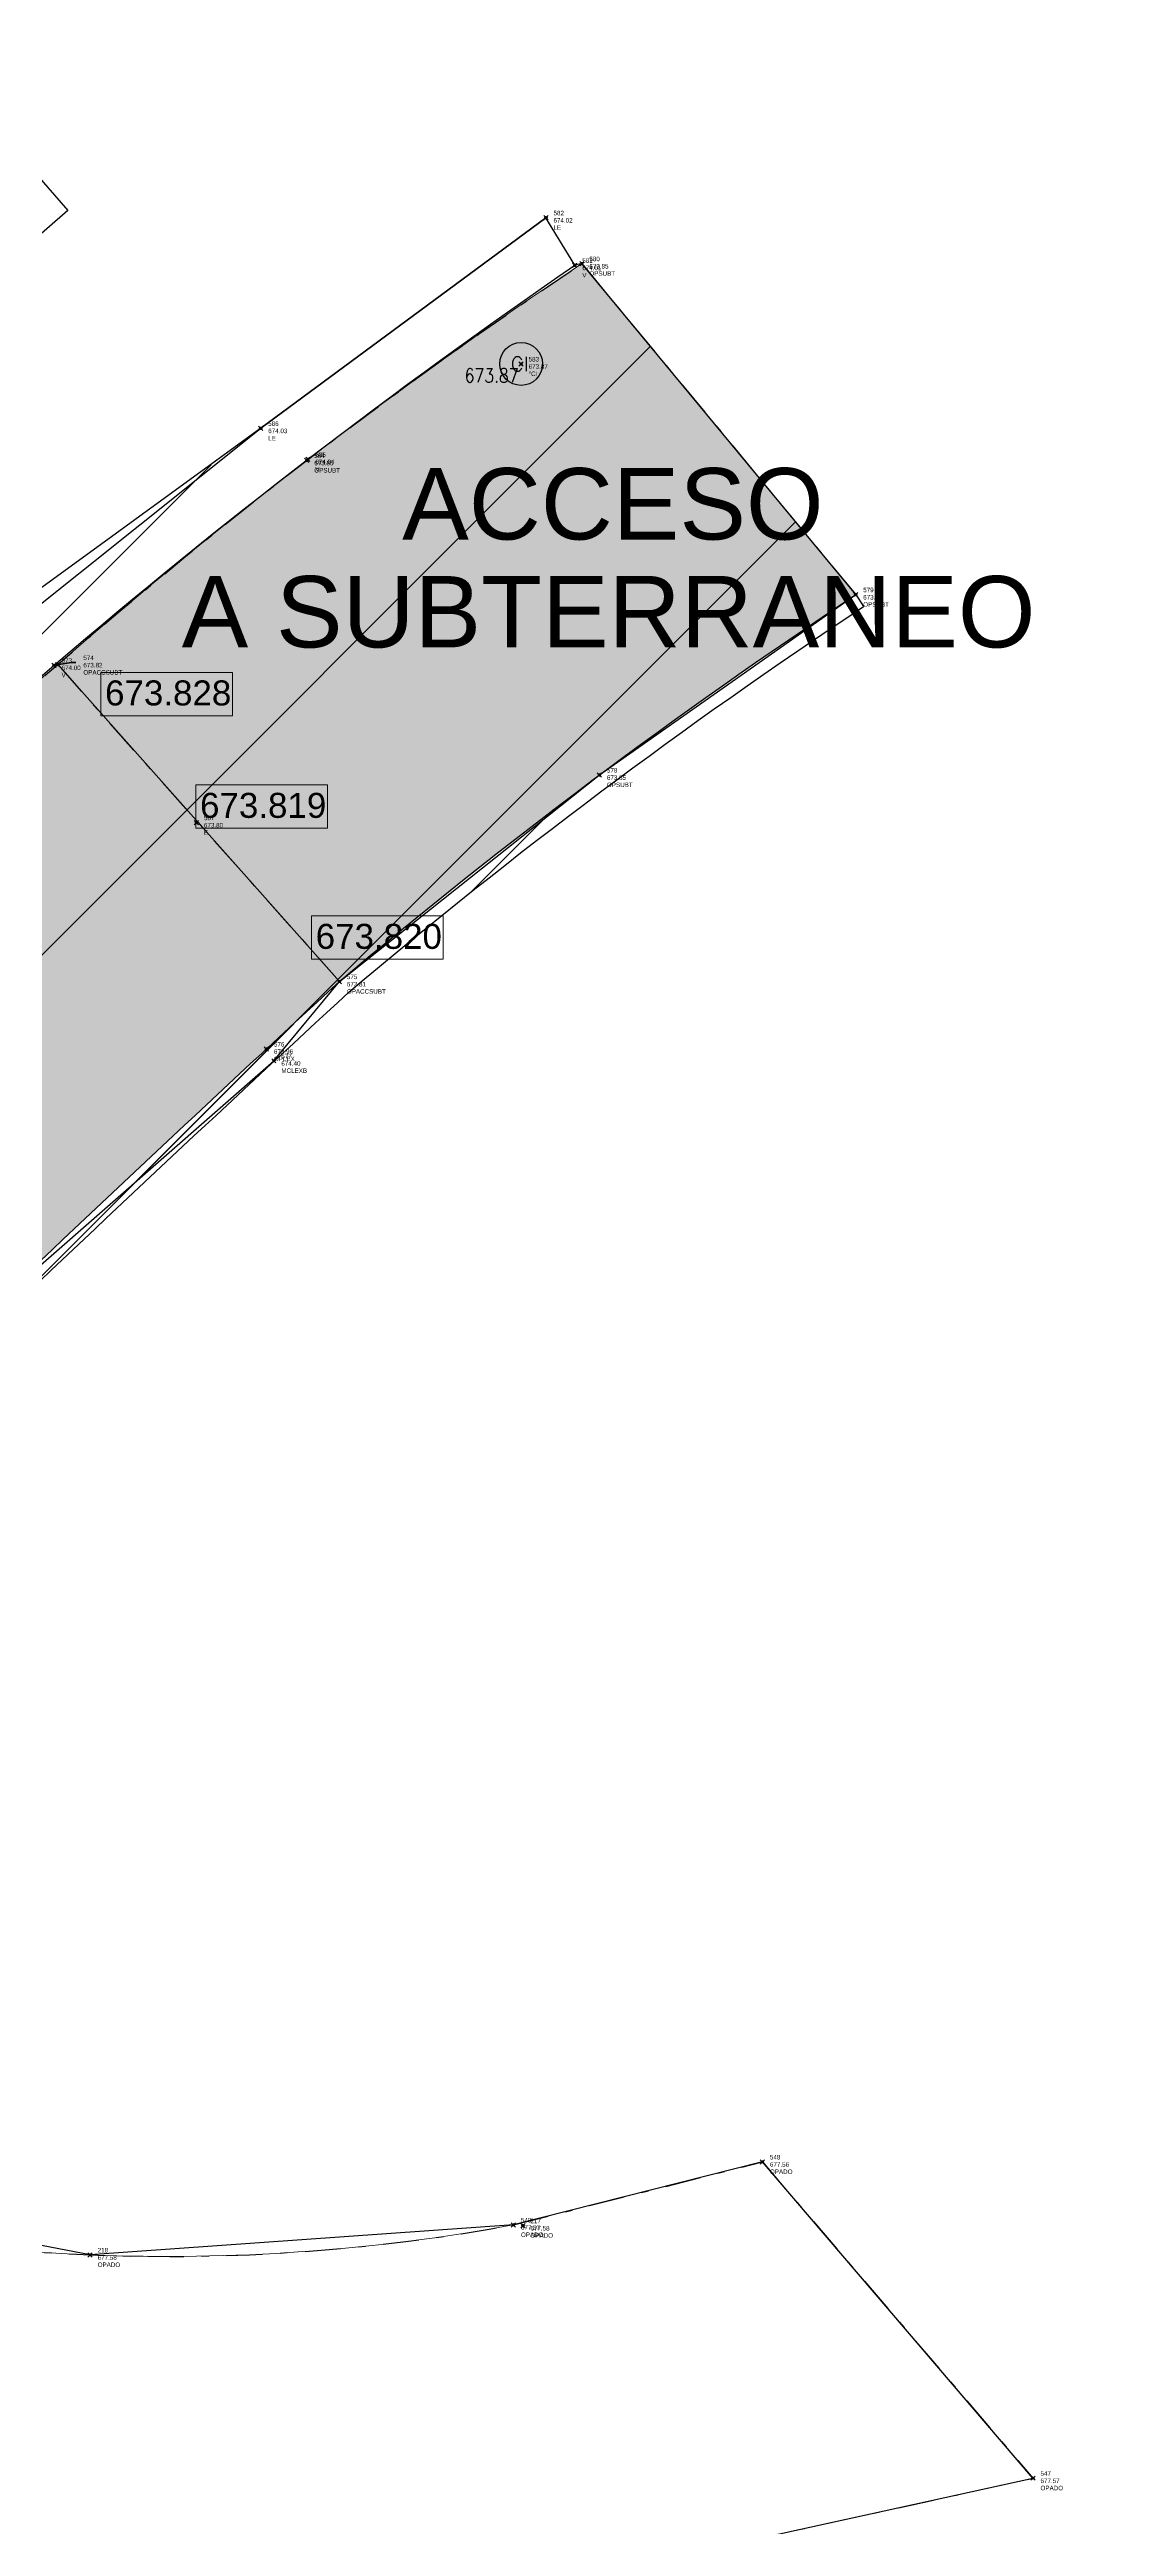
# Model space of a CAD drawing. Extents: x 350769 to 354978, y 6304672 to 6307963.
# Drawn here: x 352622.91 to 352637.88, y 6305518.29 to 6305552.96 of the extents above; entities that cross this region are included whole.
import ezdxf

# ---------------------------------------------------------------- set-up
doc = ezdxf.new("R2010")
doc.units = 0
doc.header["$PDMODE"] = 35
doc.header["$PDSIZE"] = 0.03
doc.linetypes.add('CONTINUOS', pattern=[0])
doc.linetypes.add('JPG_DASHDOT', pattern=[1, 0.5, -0.25, 0, -0.25])
doc.layers.get('0').update_dxf_attribs({"linetype": 'CONTINUOUS'})
for name, color, linetype in [('0-LEVANTAMIENTO 2013.AGO', 3, 'CONTINUOUS'), ('1-COTA NIVELADA', 1, 'CONTINUOUS'), ('1-LINEA DE EDIFICACION', 2, 'CONTINUOUS'), ('1-MURO', 7, 'CONTINUOUS'), ('1-PAVIMENTO', 161, 'CONTINUOUS'), ('1-TEXTOS', 7, 'CONTINUOUS'), ('1-VEREDA', 251, 'CONTINUOUS'), ('2-ACHURADO MURO', 9, 'CONTINUOUS'), ('2-ACHURADO RADIER', 9, 'CONTINUOUS'), ('2-ACHURADO VEREDA', 252, 'CONTINUOUS'), ('C-TOPO - BORDE - 3', 7, 'CONTINUOUS'), ('COTA-BLOCK', 4, 'CONTINUOUS'), ('TOP-URB-SOLERAS', 2, 'JPG_DASHDOT'), ('V-NODE - 2013', 4, 'CONTINUOUS'), ('V-NODE-TEXT 2013', 2, 'CONTINUOUS'), ('Z-CI', 253, 'CONTINUOUS')]:
    doc.layers.add(name, color=color, linetype=linetype)
doc.layers.add('0_ASD_TOPOGRAFIA_ELEMENTOS', color=7, linetype='CONTINUOS', lineweight=5, true_color=0xbdbdbd)
doc.styles.add('A', font='arial.ttf', dxfattribs={"height": 2})
doc.styles.add('ROMANS', font='romans.shx', dxfattribs={"width": 0.65})
doc.dimstyles.get("Standard").update_dxf_attribs({"dimtxt": 0.18, "dimasz": 0.18, "dimexe": 0.18, "dimexo": 0.0625, "dimgap": 0.09, "dimtad": 0, "dimtih": 1, "dimtoh": 1, "dimdec": 4, "dimzin": 0, "dimdsep": 46, "dimtxsty": 'Standard', "dimcen": 0.09, "dimadec": 0, "dimazin": 0, "dimtfac": 1, "dimtdec": 4, "dimtofl": 0, "dimtmove": 0, "dimatfit": 3, "dimfxl": 1, "dimtolj": 1, "dimtzin": 0, "dimarcsym": 0})

# ---------------------------------------------------------------- blocks, each defined once
blk = doc.blocks.new('CI')
at = {"layer": 'Z-CI'}
blk.add_circle((0, 0), 1.2, dxfattribs=at)
at = {"layer": 'Z-CI', "style": 'ROMANS'}
blk.add_text('CI', height=0.8, rotation=360, dxfattribs=at).set_placement((-0.58, -0.4))
blk = doc.blocks.new('*U178', base_point=(352622.969, 6305544.343))
at = {"layer": 'V-NODE - 2013', "lineweight": -2}
blk.add_point((352622.969, 6305544.343), dxfattribs=at)
at = {"layer": 'V-NODE-TEXT 2013', "linetype": 'ByBlock', "char_height": 0.0635}
for s, insert, attachment_point in [('V', (352623.074, 6305544.237), 1), ('573', (352623.074, 6305544.376), 7), ('674.00', (352623.074, 6305544.338), 1)]:
    blk.add_mtext(s, dxfattribs=dict(at, insert=insert, attachment_point=attachment_point))
blk = doc.blocks.new('*U179', base_point=(352630.259, 6305549.942))
at = {"layer": 'V-NODE - 2013', "lineweight": -2}
blk.add_point((352630.259, 6305549.942), dxfattribs=at)
at = {"layer": 'V-NODE-TEXT 2013', "linetype": 'ByBlock', "char_height": 0.0635}
for s, insert, attachment_point in [('581', (352630.364, 6305549.975), 7), ('V', (352630.364, 6305549.836), 1), ('674.01', (352630.364, 6305549.937), 1)]:
    blk.add_mtext(s, dxfattribs=dict(at, insert=insert, attachment_point=attachment_point))
blk = doc.blocks.new('*U180', base_point=(352626.522, 6305547.226))
at = {"layer": 'V-NODE - 2013', "lineweight": -2}
blk.add_point((352626.522, 6305547.226), dxfattribs=at)
at = {"layer": 'V-NODE-TEXT 2013', "linetype": 'ByBlock', "char_height": 0.0635}
for s, insert, attachment_point in [('585', (352626.627, 6305547.259), 7), ('V', (352626.627, 6305547.12), 1), ('674.04', (352626.627, 6305547.221), 1)]:
    blk.add_mtext(s, dxfattribs=dict(at, insert=insert, attachment_point=attachment_point))
blk = doc.blocks.new('*U324', base_point=(352630.604, 6305542.806))
at = {"layer": 'V-NODE - 2013', "lineweight": -2}
blk.add_point((352630.604, 6305542.806), dxfattribs=at)
at = {"layer": 'V-NODE-TEXT 2013', "linetype": 'ByBlock', "char_height": 0.0635}
for s, insert, attachment_point in [('578', (352630.709, 6305542.839), 7), ('673.85', (352630.709, 6305542.801), 1), ('OPSUBT', (352630.709, 6305542.7), 1)]:
    blk.add_mtext(s, dxfattribs=dict(at, insert=insert, attachment_point=attachment_point))
blk = doc.blocks.new('*U325', base_point=(352634.192, 6305545.331))
at = {"layer": 'V-NODE - 2013', "lineweight": -2}
blk.add_point((352634.192, 6305545.331), dxfattribs=at)
at = {"layer": 'V-NODE-TEXT 2013', "linetype": 'ByBlock', "char_height": 0.0635}
for s, insert, attachment_point in [('579', (352634.297, 6305545.364), 7), ('673.86', (352634.297, 6305545.326), 1), ('OPSUBT', (352634.297, 6305545.225), 1)]:
    blk.add_mtext(s, dxfattribs=dict(at, insert=insert, attachment_point=attachment_point))
blk = doc.blocks.new('*U326', base_point=(352630.358, 6305549.965))
at = {"layer": 'V-NODE - 2013', "lineweight": -2}
blk.add_point((352630.358, 6305549.965), dxfattribs=at)
at = {"layer": 'V-NODE-TEXT 2013', "linetype": 'ByBlock', "char_height": 0.0635}
for s, insert, attachment_point in [('580', (352630.463, 6305549.998), 7), ('673.85', (352630.463, 6305549.96), 1), ('OPSUBT', (352630.463, 6305549.859), 1)]:
    blk.add_mtext(s, dxfattribs=dict(at, insert=insert, attachment_point=attachment_point))
blk = doc.blocks.new('*U327', base_point=(352626.507, 6305547.21))
at = {"layer": 'V-NODE - 2013', "lineweight": -2}
blk.add_point((352626.507, 6305547.21), dxfattribs=at)
at = {"layer": 'V-NODE-TEXT 2013', "linetype": 'ByBlock', "char_height": 0.0635}
for s, insert, attachment_point in [('584', (352626.612, 6305547.243), 7), ('673.85', (352626.612, 6305547.205), 1), ('OPSUBT', (352626.612, 6305547.104), 1)]:
    blk.add_mtext(s, dxfattribs=dict(at, insert=insert, attachment_point=attachment_point))
blk = doc.blocks.new('*U328', base_point=(352625.942, 6305538.97))
at = {"layer": 'V-NODE - 2013', "lineweight": -2}
blk.add_point((352625.942, 6305538.97), dxfattribs=at)
at = {"layer": 'V-NODE-TEXT 2013', "linetype": 'ByBlock', "char_height": 0.0635}
for s, insert, attachment_point in [('576', (352626.047, 6305539.003), 7), ('673.96', (352626.047, 6305538.965), 1), ('OPLEX', (352626.047, 6305538.864), 1)]:
    blk.add_mtext(s, dxfattribs=dict(at, insert=insert, attachment_point=attachment_point))
blk = doc.blocks.new('*U337', base_point=(352629.533, 6305522.497))
at = {"layer": 'V-NODE - 2013', "lineweight": -2}
blk.add_point((352629.533, 6305522.497), dxfattribs=at)
at = {"layer": 'V-NODE-TEXT 2013', "linetype": 'ByBlock', "char_height": 0.0635}
for s, insert, attachment_point in [('217', (352629.638, 6305522.53), 7), ('677.58', (352629.638, 6305522.492), 1), ('OPADO', (352629.638, 6305522.391), 1)]:
    blk.add_mtext(s, dxfattribs=dict(at, insert=insert, attachment_point=attachment_point))
blk = doc.blocks.new('*U338', base_point=(352623.474, 6305522.087))
at = {"layer": 'V-NODE - 2013', "lineweight": -2}
blk.add_point((352623.474, 6305522.087), dxfattribs=at)
at = {"layer": 'V-NODE-TEXT 2013', "linetype": 'ByBlock', "char_height": 0.0635}
for s, insert, attachment_point in [('218', (352623.579, 6305522.12), 7), ('677.58', (352623.579, 6305522.082), 1), ('OPADO', (352623.579, 6305521.981), 1)]:
    blk.add_mtext(s, dxfattribs=dict(at, insert=insert, attachment_point=attachment_point))
blk = doc.blocks.new('*U342', base_point=(352636.674, 6305518.961))
at = {"layer": 'V-NODE - 2013', "lineweight": -2}
blk.add_point((352636.674, 6305518.961), dxfattribs=at)
at = {"layer": 'V-NODE-TEXT 2013', "linetype": 'ByBlock', "char_height": 0.0635}
for s, insert, attachment_point in [('547', (352636.779, 6305518.994), 7), ('677.57', (352636.779, 6305518.956), 1), ('OPADO', (352636.779, 6305518.855), 1)]:
    blk.add_mtext(s, dxfattribs=dict(at, insert=insert, attachment_point=attachment_point))
blk = doc.blocks.new('*U343', base_point=(352632.886, 6305523.389))
at = {"layer": 'V-NODE - 2013', "lineweight": -2}
blk.add_point((352632.886, 6305523.389), dxfattribs=at)
at = {"layer": 'V-NODE-TEXT 2013', "linetype": 'ByBlock', "char_height": 0.0635}
for s, insert, attachment_point in [('548', (352632.991, 6305523.422), 7), ('677.56', (352632.991, 6305523.384), 1), ('OPADO', (352632.991, 6305523.283), 1)]:
    blk.add_mtext(s, dxfattribs=dict(at, insert=insert, attachment_point=attachment_point))
blk = doc.blocks.new('*U344', base_point=(352629.4, 6305522.507))
at = {"layer": 'V-NODE - 2013', "lineweight": -2}
blk.add_point((352629.4, 6305522.507), dxfattribs=at)
at = {"layer": 'V-NODE-TEXT 2013', "linetype": 'ByBlock', "char_height": 0.0635}
for s, insert, attachment_point in [('549', (352629.505, 6305522.54), 7), ('677.57', (352629.505, 6305522.502), 1), ('OPADO', (352629.505, 6305522.401), 1)]:
    blk.add_mtext(s, dxfattribs=dict(at, insert=insert, attachment_point=attachment_point))
blk = doc.blocks.new('*U346', base_point=(352626.963, 6305539.914))
at = {"layer": 'V-NODE - 2013', "lineweight": -2}
blk.add_point((352626.963, 6305539.914), dxfattribs=at)
at = {"layer": 'V-NODE-TEXT 2013', "linetype": 'ByBlock', "char_height": 0.0635}
for s, insert, attachment_point in [('575', (352627.068, 6305539.947), 7), ('673.81', (352627.068, 6305539.909), 1), ('OPACCSUBT', (352627.068, 6305539.808), 1)]:
    blk.add_mtext(s, dxfattribs=dict(at, insert=insert, attachment_point=attachment_point))
blk = doc.blocks.new('*U362', base_point=(352626.046, 6305538.804))
at = {"layer": 'V-NODE - 2013', "lineweight": -2}
blk.add_point((352626.046, 6305538.804), dxfattribs=at)
at = {"layer": 'V-NODE-TEXT 2013', "linetype": 'ByBlock', "char_height": 0.0635}
for s, insert, attachment_point in [('577', (352626.151, 6305538.837), 7), ('674.40', (352626.151, 6305538.799), 1), ('MCLEXB', (352626.151, 6305538.698), 1)]:
    blk.add_mtext(s, dxfattribs=dict(at, insert=insert, attachment_point=attachment_point))
blk = doc.blocks.new('*U370', base_point=(352629.856, 6305550.608))
at = {"layer": 'V-NODE - 2013', "lineweight": -2}
blk.add_point((352629.856, 6305550.608), dxfattribs=at)
at = {"layer": 'V-NODE-TEXT 2013', "linetype": 'ByBlock', "char_height": 0.0635}
for s, insert, attachment_point in [('582', (352629.961, 6305550.641), 7), ('674.02', (352629.961, 6305550.603), 1), ('LE', (352629.961, 6305550.502), 1)]:
    blk.add_mtext(s, dxfattribs=dict(at, insert=insert, attachment_point=attachment_point))
blk = doc.blocks.new('*U371', base_point=(352625.862, 6305547.66))
at = {"layer": 'V-NODE - 2013', "lineweight": -2}
blk.add_point((352625.862, 6305547.66), dxfattribs=at)
at = {"layer": 'V-NODE-TEXT 2013', "linetype": 'ByBlock', "char_height": 0.0635}
for s, insert, attachment_point in [('586', (352625.967, 6305547.693), 7), ('674.03', (352625.967, 6305547.655), 1), ('LE', (352625.967, 6305547.554), 1)]:
    blk.add_mtext(s, dxfattribs=dict(at, insert=insert, attachment_point=attachment_point))
blk = doc.blocks.new('*U422', base_point=(352624.962, 6305542.14))
at = {"layer": 'V-NODE - 2013', "lineweight": -2}
blk.add_point((352624.962, 6305542.14), dxfattribs=at)
at = {"layer": 'V-NODE-TEXT 2013', "linetype": 'ByBlock', "char_height": 0.0635}
for s, insert, attachment_point in [('587', (352625.067, 6305542.173), 7), ('673.80', (352625.067, 6305542.135), 1), ('E', (352625.067, 6305542.034), 1)]:
    blk.add_mtext(s, dxfattribs=dict(at, insert=insert, attachment_point=attachment_point))
blk = doc.blocks.new('*U447', base_point=(352629.508, 6305548.561))
at = {"layer": 'V-NODE - 2013', "lineweight": -2}
blk.add_point((352629.508, 6305548.561), dxfattribs=at)
at = {"layer": 'V-NODE-TEXT 2013', "linetype": 'ByBlock', "char_height": 0.0635}
for s, insert, attachment_point in [('583', (352629.613, 6305548.594), 7), ('673.87', (352629.613, 6305548.556), 1), ('°CI', (352629.613, 6305548.455), 1)]:
    blk.add_mtext(s, dxfattribs=dict(at, insert=insert, attachment_point=attachment_point))
blk = doc.blocks.new('*U4417', base_point=(352622.969, 6305544.343))
at = {"layer": 'V-NODE - 2013', "lineweight": -2}
blk.add_point((352622.969, 6305544.343), dxfattribs=at)
at = {"layer": 'V-NODE-TEXT 2013', "linetype": 'ByBlock', "char_height": 0.0635}
for s, insert, attachment_point in [('V', (352623.074, 6305544.237), 1), ('573', (352623.074, 6305544.376), 7), ('674.00', (352623.074, 6305544.338), 1)]:
    blk.add_mtext(s, dxfattribs=dict(at, insert=insert, attachment_point=attachment_point))
blk = doc.blocks.new('*U4418', base_point=(352630.259, 6305549.942))
at = {"layer": 'V-NODE - 2013', "lineweight": -2}
blk.add_point((352630.259, 6305549.942), dxfattribs=at)
at = {"layer": 'V-NODE-TEXT 2013', "linetype": 'ByBlock', "char_height": 0.0635}
for s, insert, attachment_point in [('581', (352630.364, 6305549.975), 7), ('V', (352630.364, 6305549.836), 1), ('674.01', (352630.364, 6305549.937), 1)]:
    blk.add_mtext(s, dxfattribs=dict(at, insert=insert, attachment_point=attachment_point))
blk = doc.blocks.new('*U4419', base_point=(352626.522, 6305547.226))
at = {"layer": 'V-NODE - 2013', "lineweight": -2}
blk.add_point((352626.522, 6305547.226), dxfattribs=at)
at = {"layer": 'V-NODE-TEXT 2013', "linetype": 'ByBlock', "char_height": 0.0635}
for s, insert, attachment_point in [('585', (352626.627, 6305547.259), 7), ('V', (352626.627, 6305547.12), 1), ('674.04', (352626.627, 6305547.221), 1)]:
    blk.add_mtext(s, dxfattribs=dict(at, insert=insert, attachment_point=attachment_point))
blk = doc.blocks.new('*U4570', base_point=(352630.604, 6305542.806))
at = {"layer": 'V-NODE - 2013', "lineweight": -2}
blk.add_point((352630.604, 6305542.806), dxfattribs=at)
at = {"layer": 'V-NODE-TEXT 2013', "linetype": 'ByBlock', "char_height": 0.0635}
for s, insert, attachment_point in [('578', (352630.709, 6305542.839), 7), ('673.85', (352630.709, 6305542.801), 1), ('OPSUBT', (352630.709, 6305542.7), 1)]:
    blk.add_mtext(s, dxfattribs=dict(at, insert=insert, attachment_point=attachment_point))
blk = doc.blocks.new('*U4571', base_point=(352634.192, 6305545.331))
at = {"layer": 'V-NODE - 2013', "lineweight": -2}
blk.add_point((352634.192, 6305545.331), dxfattribs=at)
at = {"layer": 'V-NODE-TEXT 2013', "linetype": 'ByBlock', "char_height": 0.0635}
for s, insert, attachment_point in [('579', (352634.297, 6305545.364), 7), ('673.86', (352634.297, 6305545.326), 1), ('OPSUBT', (352634.297, 6305545.225), 1)]:
    blk.add_mtext(s, dxfattribs=dict(at, insert=insert, attachment_point=attachment_point))
blk = doc.blocks.new('*U4572', base_point=(352630.358, 6305549.965))
at = {"layer": 'V-NODE - 2013', "lineweight": -2}
blk.add_point((352630.358, 6305549.965), dxfattribs=at)
at = {"layer": 'V-NODE-TEXT 2013', "linetype": 'ByBlock', "char_height": 0.0635}
for s, insert, attachment_point in [('580', (352630.463, 6305549.998), 7), ('673.85', (352630.463, 6305549.96), 1), ('OPSUBT', (352630.463, 6305549.859), 1)]:
    blk.add_mtext(s, dxfattribs=dict(at, insert=insert, attachment_point=attachment_point))
blk = doc.blocks.new('*U4573', base_point=(352626.507, 6305547.21))
at = {"layer": 'V-NODE - 2013', "lineweight": -2}
blk.add_point((352626.507, 6305547.21), dxfattribs=at)
at = {"layer": 'V-NODE-TEXT 2013', "linetype": 'ByBlock', "char_height": 0.0635}
for s, insert, attachment_point in [('584', (352626.612, 6305547.243), 7), ('673.85', (352626.612, 6305547.205), 1), ('OPSUBT', (352626.612, 6305547.104), 1)]:
    blk.add_mtext(s, dxfattribs=dict(at, insert=insert, attachment_point=attachment_point))
blk = doc.blocks.new('*U4574', base_point=(352625.942, 6305538.97))
at = {"layer": 'V-NODE - 2013', "lineweight": -2}
blk.add_point((352625.942, 6305538.97), dxfattribs=at)
at = {"layer": 'V-NODE-TEXT 2013', "linetype": 'ByBlock', "char_height": 0.0635}
for s, insert, attachment_point in [('576', (352626.047, 6305539.003), 7), ('673.96', (352626.047, 6305538.965), 1), ('OPLEX', (352626.047, 6305538.864), 1)]:
    blk.add_mtext(s, dxfattribs=dict(at, insert=insert, attachment_point=attachment_point))
blk = doc.blocks.new('*U4583', base_point=(352629.533, 6305522.497))
at = {"layer": 'V-NODE - 2013', "lineweight": -2}
blk.add_point((352629.533, 6305522.497), dxfattribs=at)
at = {"layer": 'V-NODE-TEXT 2013', "linetype": 'ByBlock', "char_height": 0.0635}
for s, insert, attachment_point in [('217', (352629.638, 6305522.53), 7), ('677.58', (352629.638, 6305522.492), 1), ('OPADO', (352629.638, 6305522.391), 1)]:
    blk.add_mtext(s, dxfattribs=dict(at, insert=insert, attachment_point=attachment_point))
blk = doc.blocks.new('*U4584', base_point=(352623.474, 6305522.087))
at = {"layer": 'V-NODE - 2013', "lineweight": -2}
blk.add_point((352623.474, 6305522.087), dxfattribs=at)
at = {"layer": 'V-NODE-TEXT 2013', "linetype": 'ByBlock', "char_height": 0.0635}
for s, insert, attachment_point in [('218', (352623.579, 6305522.12), 7), ('677.58', (352623.579, 6305522.082), 1), ('OPADO', (352623.579, 6305521.981), 1)]:
    blk.add_mtext(s, dxfattribs=dict(at, insert=insert, attachment_point=attachment_point))
blk = doc.blocks.new('*U4588', base_point=(352636.674, 6305518.961))
at = {"layer": 'V-NODE - 2013', "lineweight": -2}
blk.add_point((352636.674, 6305518.961), dxfattribs=at)
at = {"layer": 'V-NODE-TEXT 2013', "linetype": 'ByBlock', "char_height": 0.0635}
for s, insert, attachment_point in [('547', (352636.779, 6305518.994), 7), ('677.57', (352636.779, 6305518.956), 1), ('OPADO', (352636.779, 6305518.855), 1)]:
    blk.add_mtext(s, dxfattribs=dict(at, insert=insert, attachment_point=attachment_point))
blk = doc.blocks.new('*U4589', base_point=(352632.886, 6305523.389))
at = {"layer": 'V-NODE - 2013', "lineweight": -2}
blk.add_point((352632.886, 6305523.389), dxfattribs=at)
at = {"layer": 'V-NODE-TEXT 2013', "linetype": 'ByBlock', "char_height": 0.0635}
for s, insert, attachment_point in [('548', (352632.991, 6305523.422), 7), ('677.56', (352632.991, 6305523.384), 1), ('OPADO', (352632.991, 6305523.283), 1)]:
    blk.add_mtext(s, dxfattribs=dict(at, insert=insert, attachment_point=attachment_point))
blk = doc.blocks.new('*U4590', base_point=(352629.4, 6305522.507))
at = {"layer": 'V-NODE - 2013', "lineweight": -2}
blk.add_point((352629.4, 6305522.507), dxfattribs=at)
at = {"layer": 'V-NODE-TEXT 2013', "linetype": 'ByBlock', "char_height": 0.0635}
for s, insert, attachment_point in [('549', (352629.505, 6305522.54), 7), ('677.57', (352629.505, 6305522.502), 1), ('OPADO', (352629.505, 6305522.401), 1)]:
    blk.add_mtext(s, dxfattribs=dict(at, insert=insert, attachment_point=attachment_point))
blk = doc.blocks.new('*U4592', base_point=(352626.963, 6305539.914))
at = {"layer": 'V-NODE - 2013', "lineweight": -2}
blk.add_point((352626.963, 6305539.914), dxfattribs=at)
at = {"layer": 'V-NODE-TEXT 2013', "linetype": 'ByBlock', "char_height": 0.0635}
for s, insert, attachment_point in [('575', (352627.068, 6305539.947), 7), ('673.81', (352627.068, 6305539.909), 1), ('OPACCSUBT', (352627.068, 6305539.808), 1)]:
    blk.add_mtext(s, dxfattribs=dict(at, insert=insert, attachment_point=attachment_point))
blk = doc.blocks.new('*U4608', base_point=(352626.046, 6305538.804))
at = {"layer": 'V-NODE - 2013', "lineweight": -2}
blk.add_point((352626.046, 6305538.804), dxfattribs=at)
at = {"layer": 'V-NODE-TEXT 2013', "linetype": 'ByBlock', "char_height": 0.0635}
for s, insert, attachment_point in [('577', (352626.151, 6305538.837), 7), ('674.40', (352626.151, 6305538.799), 1), ('MCLEXB', (352626.151, 6305538.698), 1)]:
    blk.add_mtext(s, dxfattribs=dict(at, insert=insert, attachment_point=attachment_point))
blk = doc.blocks.new('*U4616', base_point=(352629.856, 6305550.608))
at = {"layer": 'V-NODE - 2013', "lineweight": -2}
blk.add_point((352629.856, 6305550.608), dxfattribs=at)
at = {"layer": 'V-NODE-TEXT 2013', "linetype": 'ByBlock', "char_height": 0.0635}
for s, insert, attachment_point in [('582', (352629.961, 6305550.641), 7), ('674.02', (352629.961, 6305550.603), 1), ('LE', (352629.961, 6305550.502), 1)]:
    blk.add_mtext(s, dxfattribs=dict(at, insert=insert, attachment_point=attachment_point))
blk = doc.blocks.new('*U4617', base_point=(352625.862, 6305547.66))
at = {"layer": 'V-NODE - 2013', "lineweight": -2}
blk.add_point((352625.862, 6305547.66), dxfattribs=at)
at = {"layer": 'V-NODE-TEXT 2013', "linetype": 'ByBlock', "char_height": 0.0635}
for s, insert, attachment_point in [('586', (352625.967, 6305547.693), 7), ('674.03', (352625.967, 6305547.655), 1), ('LE', (352625.967, 6305547.554), 1)]:
    blk.add_mtext(s, dxfattribs=dict(at, insert=insert, attachment_point=attachment_point))
blk = doc.blocks.new('*U4671', base_point=(352624.962, 6305542.14))
at = {"layer": 'V-NODE - 2013', "lineweight": -2}
blk.add_point((352624.962, 6305542.14), dxfattribs=at)
at = {"layer": 'V-NODE-TEXT 2013', "linetype": 'ByBlock', "char_height": 0.0635}
for s, insert, attachment_point in [('587', (352625.067, 6305542.173), 7), ('673.80', (352625.067, 6305542.135), 1), ('E', (352625.067, 6305542.034), 1)]:
    blk.add_mtext(s, dxfattribs=dict(at, insert=insert, attachment_point=attachment_point))
blk = doc.blocks.new('*U4705', base_point=(352629.508, 6305548.561))
at = {"layer": 'V-NODE - 2013', "lineweight": -2}
blk.add_point((352629.508, 6305548.561), dxfattribs=at)
at = {"layer": 'V-NODE-TEXT 2013', "linetype": 'ByBlock', "char_height": 0.0635}
for s, insert, attachment_point in [('583', (352629.613, 6305548.594), 7), ('673.87', (352629.613, 6305548.556), 1), ('°CI', (352629.613, 6305548.455), 1)]:
    blk.add_mtext(s, dxfattribs=dict(at, insert=insert, attachment_point=attachment_point))
blk = doc.blocks.new('*U345', base_point=(352623.02, 6305544.351))
at = {"layer": 'V-NODE - 2013', "lineweight": -2}
blk.add_point((352623.02, 6305544.351), dxfattribs=at)
at = {"layer": 'V-NODE-TEXT 2013', "linetype": 'ByBlock', "char_height": 0.0635}
for s, insert, attachment_point in [('574', (352623.379, 6305544.414), 7), ('OPACCSUBT', (352623.379, 6305544.275), 1), ('673.82', (352623.379, 6305544.376), 1)]:
    blk.add_mtext(s, dxfattribs=dict(at, insert=insert, attachment_point=attachment_point))
at = {"layer": 'V-NODE-TEXT 2013', "linetype": 'ByBlock'}
blk.add_leader([(352623.034, 6305544.353), (352623.212, 6305544.381), (352623.275, 6305544.381)], dimstyle='Standard', override={"dimscale": 1, "dimasz": 0.0625, "dimclrd": 256, "dimlwd": 65535}, dxfattribs=at)
blk = doc.blocks.new('*U4591', base_point=(352623.02, 6305544.351))
at = {"layer": 'V-NODE - 2013', "lineweight": -2}
blk.add_point((352623.02, 6305544.351), dxfattribs=at)
at = {"layer": 'V-NODE-TEXT 2013', "linetype": 'ByBlock', "char_height": 0.0635}
for s, insert, attachment_point in [('574', (352623.379, 6305544.414), 7), ('OPACCSUBT', (352623.379, 6305544.275), 1), ('673.82', (352623.379, 6305544.376), 1)]:
    blk.add_mtext(s, dxfattribs=dict(at, insert=insert, attachment_point=attachment_point))
at = {"layer": 'V-NODE-TEXT 2013', "linetype": 'ByBlock'}
blk.add_leader([(352623.034, 6305544.353), (352623.212, 6305544.381), (352623.275, 6305544.381)], dimstyle='Standard', override={"dimscale": 1, "dimasz": 0.0625, "dimclrd": 256, "dimlwd": 65535}, dxfattribs=at)
blk = doc.blocks.new('TOPOGRAFIA')
at = {"layer": '1-LINEA DE EDIFICACION', "true_color": 0xbdbdbd}
h = blk.add_hatch(dxfattribs=at)
h.set_pattern_fill('ANSI31', color=9, scale=0.5)
h.set_pattern_definition([(45, (38000, -3000), (-1.12253201513, 1.12253201513), [])])
h.paths.add_polyline_path([(390729.928, 6302527.466), (390731.18, 6302530.418), (390732.103, 6302532.8), (390733.481, 6302536.843), (390734.336, 6302539.708), (390721.512, 6302547.801), (390706.978, 6302544.048), (390698.223, 6302541.424), (390695.338, 6302540.499), (390687.797, 6302537.93), (390665.304, 6302528.744), (390637.663, 6302511.802, 0.006267), (390633.66, 6302508.665, 0.018639), (390628.451, 6302504.306, 0.0083), (390623.24, 6302499.537, 0.150201), (390620.644, 6302495.91, 0.113046), (390620.422, 6302493.65, 0.139735), (390621.83, 6302490.308, 0.216425), (390626.155, 6302488.148, 0.107166), (390629.248, 6302488.7, -0.011808), (390646.277, 6302498.327, -0.029047), (390684.739, 6302516.164, -0.00829), (390694.531, 6302519.845, -0.093857), (390702.995, 6302520.829), (390714.362, 6302517.291), (390715.631, 6302516.997, 0.217916), (390724.509, 6302519.241, 0.095657), (390727.936, 6302523.282), (390728.932, 6302525.356)])
at = {"layer": '2-ACHURADO MURO', "lineweight": 0, "true_color": 0xbdbdbd}
h = blk.add_hatch(dxfattribs=at)
h.set_pattern_fill('ANSI31', color=9)
h.set_pattern_definition([(45, (38000, -3000), (-2.2450640303, 2.2450640303), [])])
h.paths.add_polyline_path([(390626.963, 6302539.914, 0.004133), (390622.023, 6302535.286, 0.041662), (390615.437, 6302527.33), (390613.822, 6302524.987), (390613.994, 6302524.883), (390615.601, 6302527.216, -0.041646), (390622.163, 6302535.144, -0.004129), (390627.095, 6302539.764, -0.029004), (390634.302, 6302545.164), (390634.192, 6302545.331, 0.029018)])
at = {"layer": '2-ACHURADO RADIER', "lineweight": 0, "true_color": 0xbdbdbd}
h = blk.add_hatch(color=9, dxfattribs=at)
h.dxf.hatch_style = 1
h.paths.add_polyline_path([(390634.192, 6302545.331), (390630.358, 6302549.965, 0.032899), (390623.02, 6302544.351), (390626.963, 6302539.914, -0.029018)])
h = blk.add_hatch(color=9, dxfattribs=at)
h.dxf.hatch_style = 1
h.paths.add_polyline_path([(390626.963, 6302539.914), (390623.02, 6302544.351, 0.029623), (390616.979, 6302538.624, 0.033202), (390609.655, 6302529.504), (390608.849, 6302528.286, -0.001453), (390613.677, 6302525.077, 0.002158), (390613.822, 6302524.987), (390615.437, 6302527.33, -0.041662), (390622.023, 6302535.286, -0.004133)])
at = {"layer": '1-COTA NIVELADA', "color": 9, "lineweight": 0, "true_color": 0xbdbdbd}
for points in [[(390623.625, 6302544.241), (390625.468, 6302544.241), (390625.468, 6302543.635), (390623.625, 6302543.635)], [(390624.954, 6302542.667), (390626.798, 6302542.667), (390626.798, 6302542.06), (390624.954, 6302542.06)], [(390626.574, 6302540.833), (390628.418, 6302540.833), (390628.418, 6302540.226), (390626.574, 6302540.226)]]:
    blk.add_lwpolyline(points, close=True, dxfattribs=at)
at = {"layer": '1-LINEA DE EDIFICACION', "color": 9, "lineweight": 0, "true_color": 0xbdbdbd}
for p, q in [((390625.862, 6302547.66), (390629.856, 6302550.608)), ((390622.477, 6302544.954), (390625.862, 6302547.66))]:
    blk.add_line(p, q, dxfattribs=at)
at = {"layer": '1-LINEA DE EDIFICACION', "color": 9, "lineweight": 0, "true_color": 0xbdbdbd, "flags": 128}
blk.add_lwpolyline([(390621.483, 6302552.638), (390623.164, 6302550.709), (390618.856, 6302546.954)], dxfattribs=at)
at = {"layer": '1-MURO', "color": 9, "lineweight": 0, "true_color": 0xbdbdbd}
blk.add_line((390634.192, 6302545.331), (390634.302, 6302545.164), dxfattribs=at)
at = {"layer": '1-MURO', "color": 9, "lineweight": 0, "true_color": 0xbdbdbd, "flags": 128}
for points in [[(390613.822, 6302524.987), (390615.437, 6302527.33, -0.041662), (390622.023, 6302535.286, -0.004133), (390626.963, 6302539.914, -0.029018), (390634.192, 6302545.331)], [(390613.994, 6302524.883), (390615.601, 6302527.216, -0.041646), (390622.163, 6302535.144, -0.004129), (390627.095, 6302539.764, -0.029004), (390634.302, 6302545.164)]]:
    blk.add_lwpolyline(points, format="xyb", dxfattribs=at)
at = {"layer": '1-PAVIMENTO', "color": 9, "lineweight": 0, "true_color": 0xbdbdbd}
for p, q in [((390630.358, 6302549.965), (390634.192, 6302545.331)), ((390623.02, 6302544.351), (390626.963, 6302539.914))]:
    blk.add_line(p, q, dxfattribs=at)
at = {"layer": '1-PAVIMENTO', "color": 9, "lineweight": 0, "true_color": 0xbdbdbd, "flags": 128}
for points in [[(390609.655, 6302529.504, -0.033202), (390616.979, 6302538.624, -0.029623), (390623.02, 6302544.351, -0.032899), (390630.358, 6302549.965, -3.682451)], [(390613.822, 6302524.987, 0.129346), (390623.474, 6302522.087, 0.05557), (390629.4, 6302522.507)]]:
    blk.add_lwpolyline(points, format="xyb", dxfattribs=at)
for points in [[(390629.4, 6302522.507), (390632.886, 6302523.389)], [(390632.886, 6302523.389), (390636.674, 6302518.961)], [(390627.391, 6302516.472), (390630.852, 6302517.681), (390636.674, 6302518.961)]]:
    blk.add_lwpolyline(points, dxfattribs=at)
at = {"layer": '1-VEREDA', "color": 9, "lineweight": 0, "true_color": 0xbdbdbd, "flags": 128}
blk.add_lwpolyline([(390609.612, 6302529.512, -0.032677), (390616.981, 6302538.692, -0.02437), (390622.969, 6302544.343, -0.026602), (390630.259, 6302549.942, -21.071021)], format="xyb", dxfattribs=at)
at = {"layer": 'C-TOPO - BORDE - 3', "color": 9, "true_color": 0xbdbdbd, "elevation": 679.37, "flags": 128}
blk.add_lwpolyline([(390630.852, 6302517.681), (390636.674, 6302518.961), (390632.886, 6302523.389), (390629.4, 6302522.507), (390623.474, 6302522.087), (390617.479, 6302523.236), (390613.99, 6302524.897), (390615.437, 6302527.33), (390617.893, 6302530.62), (390622.023, 6302535.286), (390626.046, 6302538.804), (390626.963, 6302539.914), (390630.604, 6302542.806), (390634.192, 6302545.331), (390630.358, 6302549.965), (390630.259, 6302549.942), (390629.856, 6302550.608), (390625.862, 6302547.66), (390622.337, 6302545.095), (390621.429, 6302546.062), (390621.251, 6302546.226), (390613.567, 6302555.43)], dxfattribs=at)
at = {"color": 9, "lineweight": 0, "true_color": 0xbdbdbd}
for name, p in [('*U4616', (390629.856, 6302550.608)), ('*U4572', (390630.358, 6302549.965)), ('*U4418', (390630.259, 6302549.942)), ('*U4705', (390629.508, 6302548.561)), ('*U4617', (390625.862, 6302547.66)), ('*U4573', (390626.507, 6302547.21)), ('*U4419', (390626.522, 6302547.226)), ('*U4571', (390634.192, 6302545.331)), ('*U4417', (390622.969, 6302544.343)), ('*U4591', (390623.02, 6302544.351)), ('*U4570', (390630.604, 6302542.806)), ('*U4671', (390624.962, 6302542.14)), ('*U4592', (390626.963, 6302539.914)), ('*U4574', (390625.942, 6302538.97)), ('*U4608', (390626.046, 6302538.804)), ('*U4589', (390632.886, 6302523.389)), ('*U4590', (390629.4, 6302522.507)), ('*U4583', (390629.533, 6302522.497)), ('*U4584', (390623.474, 6302522.087)), ('*U4588', (390636.674, 6302518.961))]:
    blk.add_blockref(name, p, dxfattribs=at)
at = {"layer": 'Z-CI', "color": 9, "lineweight": 0, "true_color": 0xbdbdbd, "xscale": 0.25, "yscale": 0.25, "zscale": 0.25}
blk.add_blockref('CI', (390629.508, 6302548.561), dxfattribs=at)
at = {"layer": '1-COTA NIVELADA', "color": 9, "lineweight": 0, "true_color": 0xbdbdbd, "style": 'A'}
for s, p in [('673.828', (390623.683, 6302543.78)), ('673.819', (390625.013, 6302542.206)), ('673.820', (390626.632, 6302540.372))]:
    blk.add_text(s, height=0.35, dxfattribs=at).set_placement(p)
at = {"layer": '1-TEXTOS', "color": 9, "lineweight": 0, "true_color": 0xbdbdbd, "style": 'A'}
for s, p in [('ACCESO', (390627.843, 6302546.103)), ('A SUBTERRANEO', (390624.756, 6302544.592))]:
    blk.add_text(s, height=1, dxfattribs=at).set_placement(p)
at = {"layer": 'COTA-BLOCK', "color": 9, "lineweight": 0, "true_color": 0xbdbdbd, "style": 'ROMANS', "width": 0.8}
blk.add_text(' 673.87', height=0.2, dxfattribs=at).set_placement((390628.608, 6302548.299))

msp = doc.modelspace()

# ---------------------------------------------------------------- hatches: boundary and pattern name
at = {"layer": '0-LEVANTAMIENTO 2013.AGO'}
h = msp.add_hatch(dxfattribs=at)
h.set_pattern_fill('ANSI31', color=256)
h.paths.add_polyline_path([(352622.023, 6305535.286), (352626.046, 6305538.804), (352626.963, 6305539.914), (352634.03, 6305545.527), (352630.358, 6305549.965), (352628.354, 6305549.499), (352622.268, 6305545.008), (352610.913, 6305558.609), (352607.838, 6305555.875), (352602.792, 6305550.768), (352599.729, 6305547.296), (352598.456, 6305545.655), (352605.453, 6305541.805), (352602.222, 6305538.721), (352608.766, 6305533.78), (352608.857, 6305528.43), (352613.996, 6305524.907), (352616.371, 6305528.901)])
at = {"layer": '1-LINEA DE EDIFICACION'}
h = msp.add_hatch(dxfattribs=at)
h.set_pattern_fill('ANSI31', color=256, scale=0.5)
h.paths.add_polyline_path([(352729.928, 6305527.466), (352731.18, 6305530.418), (352732.103, 6305532.8), (352733.481, 6305536.843), (352734.336, 6305539.708), (352721.512, 6305547.801), (352706.978, 6305544.048), (352698.223, 6305541.424), (352695.338, 6305540.499), (352687.797, 6305537.93), (352665.304, 6305528.744), (352637.663, 6305511.802, 0.006267), (352633.66, 6305508.665, 0.018639), (352628.451, 6305504.306, 0.0083), (352623.24, 6305499.537, 0.150201), (352620.644, 6305495.91, 0.113046), (352620.422, 6305493.65, 0.139735), (352621.83, 6305490.308, 0.216425), (352626.155, 6305488.148, 0.107166), (352629.248, 6305488.7, -0.011808), (352646.277, 6305498.327, -0.029047), (352684.739, 6305516.164, -0.00829), (352694.531, 6305519.845, -0.093857), (352702.995, 6305520.829), (352714.362, 6305517.291), (352715.631, 6305516.997, 0.217916), (352724.509, 6305519.241, 0.095657), (352727.936, 6305523.282), (352728.932, 6305525.356)])
at = {"layer": '2-ACHURADO MURO'}
h = msp.add_hatch(dxfattribs=at)
h.set_pattern_fill('ANSI31', color=256)
h.paths.add_polyline_path([(352626.963, 6305539.914, 0.004133), (352622.023, 6305535.286, 0.041662), (352615.437, 6305527.33), (352613.822, 6305524.987), (352613.994, 6305524.883), (352615.601, 6305527.216, -0.041646), (352622.163, 6305535.144, -0.004129), (352627.095, 6305539.764, -0.029004), (352634.302, 6305545.164), (352634.192, 6305545.331, 0.029018)])
at = {"layer": '2-ACHURADO RADIER'}
h = msp.add_hatch(color=256, dxfattribs=at)
h.dxf.hatch_style = 1
h.paths.add_polyline_path([(352634.192, 6305545.331), (352630.358, 6305549.965, 0.032899), (352623.02, 6305544.351), (352626.963, 6305539.914, -0.029018)])
h = msp.add_hatch(color=256, dxfattribs=at)
h.dxf.hatch_style = 1
h.paths.add_polyline_path([(352626.963, 6305539.914), (352623.02, 6305544.351, 0.029623), (352616.979, 6305538.624, 0.033202), (352609.655, 6305529.504), (352608.849, 6305528.286, -0.001453), (352613.677, 6305525.077, 0.002158), (352613.822, 6305524.987), (352615.437, 6305527.33, -0.041662), (352622.023, 6305535.286, -0.004133)])
at = {"layer": '2-ACHURADO VEREDA'}
h = msp.add_hatch(dxfattribs=at)
h.set_pattern_fill('ANSI32', color=256, scale=0.09)
h.paths.add_polyline_path([(352778.513, 6305530.641), (352778.682, 6305530.165, 0.30076), (352781.877, 6305535.88), (352781.417, 6305539.545), (352780.967, 6305539.483), (352779.696, 6305548.344), (352778.207, 6305548.171), (352779.429, 6305539.404), (352778.4, 6305538.745), (352779.051, 6305534.166), (352777.12, 6305533.349), (352776.949, 6305533.635), (352767.175, 6305529.661), (352757.695, 6305525.376), (352748.002, 6305520.893), (352737.888, 6305516.144), (352730.032, 6305512.591), (352725.232, 6305511.131), (352711.741, 6305505.751), (352701.822, 6305501.812), (352688.808, 6305496.674), (352675.378, 6305491.326), (352662.77, 6305486.309), (352650.76, 6305481.531), (352641.08, 6305477.675), (352632.611, 6305474.335), (352623.668, 6305470.801), (352617.537, 6305468.424), (352605.764, 6305463.41), (352608.355, 6305461.211), (352618.346, 6305465.146), (352624.871, 6305467.668), (352633.825, 6305471.211), (352642.415, 6305474.593), (352652.307, 6305478.512), (352664.168, 6305483.169), (352676.565, 6305488.051), (352690.331, 6305493.466), (352703.095, 6305498.55), (352713.345, 6305502.582), (352726.41, 6305507.725), (352731.324, 6305509.731), (352740.236, 6305513.341), (352747.826, 6305516.788), (352758.93, 6305522.123), (352768.406, 6305526.356)])

# ---------------------------------------------------------------- linework, layer by layer
at = {"layer": '0-LEVANTAMIENTO 2013.AGO'}
msp.add_lwpolyline([(352622.023, 6305535.286), (352626.046, 6305538.804), (352626.963, 6305539.914), (352626.963, 6305539.914), (352630.604, 6305542.806), (352634.192, 6305545.331), (352630.358, 6305549.965), (352630.259, 6305549.942), (352629.856, 6305550.608), (352625.862, 6305547.66), (352622.337, 6305545.095)], dxfattribs=at)
at = {"layer": '1-LINEA DE EDIFICACION'}
for p, q in [((352625.862, 6305547.66), (352629.856, 6305550.608)), ((352622.477, 6305544.954), (352625.862, 6305547.66))]:
    msp.add_line(p, q, dxfattribs=at)
at = {"layer": '1-LINEA DE EDIFICACION', "flags": 128}
msp.add_lwpolyline([(352621.483, 6305552.638), (352623.164, 6305550.709), (352618.856, 6305546.954)], dxfattribs=at)
at = {"layer": '1-MURO'}
msp.add_line((352634.192, 6305545.331), (352634.302, 6305545.164), dxfattribs=at)
at = {"layer": '1-MURO', "flags": 128}
for points in [[(352613.822, 6305524.987), (352615.437, 6305527.33, -0.041662), (352622.023, 6305535.286, -0.004133), (352626.963, 6305539.914, -0.029018), (352634.192, 6305545.331)], [(352613.994, 6305524.883), (352615.601, 6305527.216, -0.041646), (352622.163, 6305535.144, -0.004129), (352627.095, 6305539.764, -0.029004), (352634.302, 6305545.164)]]:
    msp.add_lwpolyline(points, format="xyb", dxfattribs=at)
at = {"layer": '1-VEREDA', "flags": 128}
msp.add_lwpolyline([(352609.612, 6305529.512, -0.032677), (352616.981, 6305538.692, -0.02437), (352622.969, 6305544.343, -0.026602), (352630.259, 6305549.942, -21.071021)], format="xyb", dxfattribs=at)
at = {"layer": 'C-TOPO - BORDE - 3', "elevation": 679.37, "flags": 128}
msp.add_lwpolyline([(352630.852, 6305517.681), (352636.674, 6305518.961), (352632.886, 6305523.389), (352629.4, 6305522.507), (352623.474, 6305522.087), (352617.479, 6305523.236), (352613.99, 6305524.897), (352615.437, 6305527.33), (352617.893, 6305530.62), (352622.023, 6305535.286), (352626.046, 6305538.804), (352626.963, 6305539.914), (352630.604, 6305542.806), (352634.192, 6305545.331), (352630.358, 6305549.965), (352630.259, 6305549.942), (352629.856, 6305550.608), (352625.862, 6305547.66), (352622.337, 6305545.095), (352621.429, 6305546.062), (352621.251, 6305546.226), (352613.567, 6305555.43)], dxfattribs=at)
at = {"layer": 'TOP-URB-SOLERAS'}
for p, q in [((352630.358, 6305549.965), (352634.192, 6305545.331)), ((352623.02, 6305544.351), (352626.963, 6305539.914))]:
    msp.add_line(p, q, dxfattribs=at)
at = {"layer": 'TOP-URB-SOLERAS', "flags": 128}
for points in [[(352609.655, 6305529.504, -0.033202), (352616.979, 6305538.624, -0.029623), (352623.02, 6305544.351, -0.032899), (352630.358, 6305549.965, -3.682451)], [(352613.822, 6305524.987, 0.129346), (352623.474, 6305522.087, 0.05557), (352629.4, 6305522.507)]]:
    msp.add_lwpolyline(points, format="xyb", dxfattribs=at)
for points in [[(352629.4, 6305522.507), (352632.886, 6305523.389)], [(352632.886, 6305523.389), (352636.674, 6305518.961)], [(352627.391, 6305516.472), (352630.852, 6305517.681), (352636.674, 6305518.961)]]:
    msp.add_lwpolyline(points, dxfattribs=at)

# ---------------------------------------------------------------- block references
for name, p in [('*U370', (352629.856, 6305550.608)), ('*U179', (352630.259, 6305549.942)), ('*U326', (352630.358, 6305549.965)), ('*U447', (352629.508, 6305548.561)), ('*U371', (352625.862, 6305547.66)), ('*U327', (352626.507, 6305547.21)), ('*U180', (352626.522, 6305547.226)), ('*U325', (352634.192, 6305545.331)), ('*U345', (352623.02, 6305544.351)), ('*U178', (352622.969, 6305544.343)), ('*U324', (352630.604, 6305542.806)), ('*U422', (352624.962, 6305542.14)), ('*U346', (352626.963, 6305539.914)), ('*U328', (352625.942, 6305538.97)), ('*U362', (352626.046, 6305538.804)), ('*U343', (352632.886, 6305523.389)), ('*U344', (352629.4, 6305522.507)), ('*U337', (352629.533, 6305522.497)), ('*U338', (352623.474, 6305522.087)), ('*U342', (352636.674, 6305518.961))]:
    msp.add_blockref(name, p)
at = {"layer": 'Z-CI', "xscale": 0.25, "yscale": 0.25, "zscale": 0.25}
msp.add_blockref('CI', (352629.508, 6305548.561), dxfattribs=at)

# ---------------------------------------------------------------- texts
at = {"layer": '1-TEXTOS', "style": 'A'}
for s, p in [('ACCESO', (352627.843, 6305546.103)), ('A SUBTERRANEO', (352624.756, 6305544.592))]:
    msp.add_text(s, height=1, dxfattribs=at).set_placement(p)
at = {"layer": 'COTA-BLOCK', "style": 'ROMANS', "width": 0.8}
msp.add_text(' 673.87', height=0.2, dxfattribs=at).set_placement((352628.608, 6305548.299))

# ---------------------------------------------------------------- next in the draw order: block references
at = {"layer": '0_ASD_TOPOGRAFIA_ELEMENTOS', "color": 30, "true_color": 0xf26507}
msp.add_blockref('TOPOGRAFIA', (-38000, 3000), dxfattribs=at)

doc.saveas('drawing.dxf')
